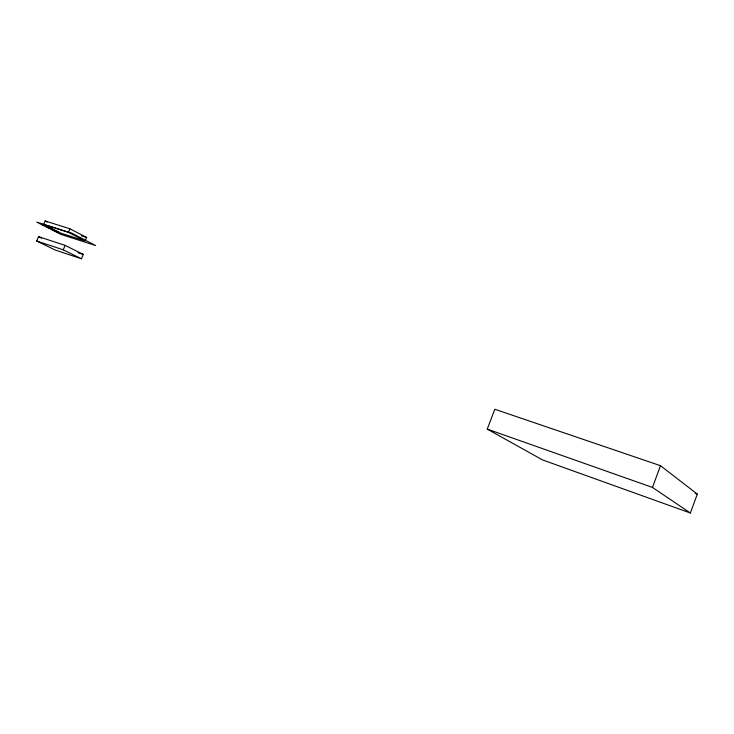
<?xml version="1.0" encoding="UTF-8"?>
<svg xmlns="http://www.w3.org/2000/svg" width="734" height="734" viewBox="0 0 734 734"><rect width="100%" height="100%" fill="white"/><g stroke="black" fill="none" stroke-linecap="round" stroke-linejoin="round"><path stroke-width="1.1" d="M690.391 513.02L697.3 494.101L660.49 465.695L494.835 409.26L487.238 429.096L542.518 459.915L690.391 513.02L652.471 487.431L487.238 429.096M652.471 487.431L660.49 465.695M85.548 240.091L86.649 237.486L69.923 228.779L45.187 220.98L43.71 224.466L60.647 233.1L85.19 240.963L68.427 232.32L43.71 224.466M81.456 258.79L83.281 254.432L65.124 245.376L38.544 236.651L36.7 241.009L55.105 249.991L81.456 258.79L63.252 249.826L36.7 241.009M68.427 232.32L69.923 228.779M63.252 249.826L65.124 245.376M81.309 235.788L86.649 237.486M78.006 252.689L83.281 254.432M695.135 493.349L697.3 494.101M38.544 236.651L41.609 238.165M45.187 220.98L47.178 222.007M41.554 224.136L47.416 226.659L41.554 224.136M47.26 227.035L53.077 229.54L47.26 227.035M52.885 229.907L58.656 232.384L52.885 229.907M71.868 233.265L36.746 222.099L60.885 234.385L95.659 245.551L71.868 233.265"/></g></svg>
